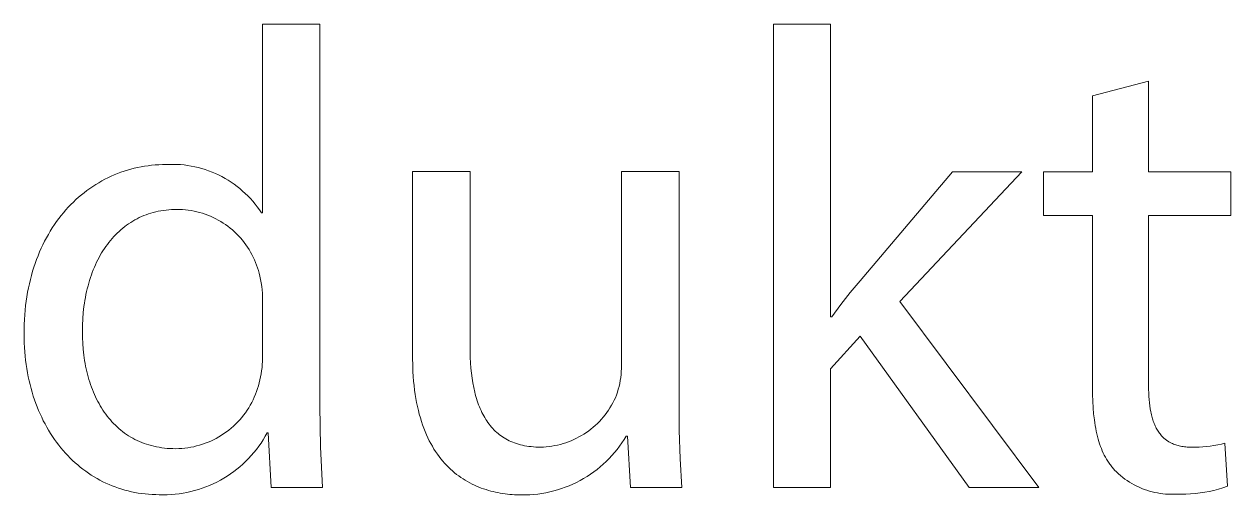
# Model space of a CAD drawing. Header units: millimetres. Extents: x 1422 to 6060, y -58 to 3182.
# Drawn here: x 4646.3 to 4732.1, y 19.3 to 52.7 of the extents above; entities that cross this region are included whole.
import ezdxf

# ---------------------------------------------------------------- set-up
doc = ezdxf.new("R2010")
doc.units = ezdxf.units.MM
doc.header["$MEASUREMENT"] = 0
doc.layers.add('Domyślny', color=7, linetype='Continuous', true_color=0x000000)

msp = doc.modelspace()

# ---------------------------------------------------------------- linework, layer by layer
at = {"layer": 'Domyślny', "color": 18, "lineweight": 15, "true_color": 0x000000}
for p, q in [((4663.266, 39.312), (4663.266, 52.731)), ((4663.266, 52.731), (4667.343, 52.731)), ((4667.343, 52.731), (4667.343, 25.583)), ((4699.593, 19.773), (4699.593, 52.744)), ((4699.593, 52.744), (4703.639, 52.744)), ((4703.639, 52.744), (4703.639, 31.927)), ((4722.261, 47.631), (4726.245, 48.696)), ((4726.245, 48.696), (4726.245, 42.241)), ((4722.261, 42.241), (4722.261, 47.631)), ((4652.72, 42.019), (4652.95, 42.113)), ((4652.95, 42.113), (4653.183, 42.2)), ((4653.183, 42.2), (4653.418, 42.281)), ((4653.418, 42.281), (4653.655, 42.356)), ((4653.655, 42.356), (4653.895, 42.425)), ((4653.895, 42.425), (4654.137, 42.487)), ((4654.137, 42.487), (4654.38, 42.543)), ((4654.38, 42.543), (4654.626, 42.592)), ((4654.626, 42.592), (4654.874, 42.635)), ((4654.874, 42.635), (4655.123, 42.672)), ((4655.123, 42.672), (4655.374, 42.702)), ((4655.374, 42.702), (4655.627, 42.725)), ((4655.627, 42.725), (4655.881, 42.742)), ((4655.881, 42.742), (4656.137, 42.752)), ((4656.137, 42.752), (4656.394, 42.755)), ((4656.394, 42.755), (4656.651, 42.767)), ((4656.651, 42.767), (4656.908, 42.769)), ((4656.908, 42.769), (4657.165, 42.763)), ((4657.165, 42.763), (4657.422, 42.748)), ((4657.422, 42.748), (4657.678, 42.724)), ((4657.678, 42.724), (4657.933, 42.692)), ((4657.933, 42.692), (4658.187, 42.65)), ((4658.187, 42.65), (4658.44, 42.6)), ((4658.44, 42.6), (4658.69, 42.542)), ((4658.69, 42.542), (4658.938, 42.474)), ((4658.938, 42.474), (4659.184, 42.399)), ((4659.184, 42.399), (4659.427, 42.315)), ((4659.427, 42.315), (4659.667, 42.222)), ((4659.667, 42.222), (4659.904, 42.122)), ((4659.904, 42.122), (4660.137, 42.013)), ((4673.922, 29.091), (4673.922, 42.249)), ((4673.922, 42.249), (4678.014, 42.249)), ((4678.014, 42.249), (4678.014, 29.802)), ((4688.778, 28.458), (4688.778, 42.249)), ((4688.778, 42.249), (4692.87, 42.249)), ((4692.87, 42.249), (4692.87, 25.895)), ((4705.739, 34.49), (4712.318, 42.243)), ((4717.244, 42.243), (4708.565, 33.008)), ((4712.318, 42.243), (4717.244, 42.243)), ((4718.771, 39.137), (4718.771, 42.241)), ((4718.771, 42.241), (4722.261, 42.241)), ((4726.245, 42.241), (4732.098, 42.241)), ((4732.098, 42.241), (4732.098, 39.137)), ((4650.979, 41.053), (4651.186, 41.195)), ((4651.186, 41.195), (4651.396, 41.331)), ((4651.396, 41.331), (4651.61, 41.46)), ((4651.61, 41.46), (4651.826, 41.584)), ((4651.826, 41.584), (4652.046, 41.702)), ((4652.046, 41.702), (4652.268, 41.814)), ((4652.268, 41.814), (4652.493, 41.92)), ((4652.493, 41.92), (4652.72, 42.019)), ((4660.137, 42.013), (4660.367, 41.897)), ((4660.367, 41.897), (4660.592, 41.772)), ((4660.592, 41.772), (4660.813, 41.641)), ((4660.813, 41.641), (4661.029, 41.501)), ((4661.029, 41.501), (4661.24, 41.354)), ((4661.24, 41.354), (4661.446, 41.2)), ((4661.446, 41.2), (4661.647, 41.04)), ((4649.994, 40.259), (4650.184, 40.429)), ((4650.184, 40.429), (4650.378, 40.594)), ((4650.378, 40.594), (4650.575, 40.753)), ((4650.575, 40.753), (4650.775, 40.906)), ((4650.775, 40.906), (4650.979, 41.053)), ((4661.647, 41.04), (4661.842, 40.872)), ((4661.842, 40.872), (4662.031, 40.698)), ((4662.031, 40.698), (4662.214, 40.517)), ((4662.214, 40.517), (4662.391, 40.33)), ((4662.391, 40.33), (4662.561, 40.137)), ((4649.103, 39.324), (4649.273, 39.522)), ((4649.273, 39.522), (4649.447, 39.714)), ((4649.447, 39.714), (4649.626, 39.901)), ((4649.626, 39.901), (4649.808, 40.083)), ((4649.808, 40.083), (4649.994, 40.259)), ((4656.21, 39.492), (4656.026, 39.463)), ((4656.396, 39.516), (4656.21, 39.492)), ((4656.585, 39.534), (4656.396, 39.516)), ((4656.776, 39.548), (4656.585, 39.534)), ((4656.97, 39.556), (4656.776, 39.548)), ((4657.166, 39.559), (4656.97, 39.556)), ((4657.371, 39.556), (4657.166, 39.559)), ((4657.575, 39.547), (4657.371, 39.556)), ((4657.78, 39.53), (4657.575, 39.547)), ((4657.983, 39.507), (4657.78, 39.53)), ((4658.185, 39.477), (4657.983, 39.507)), ((4658.387, 39.44), (4658.185, 39.477)), ((4662.561, 40.137), (4662.725, 39.939)), ((4662.725, 39.939), (4662.882, 39.735)), ((4662.882, 39.735), (4663.031, 39.526)), ((4663.031, 39.526), (4663.174, 39.312)), ((4648.463, 38.478), (4648.617, 38.698)), ((4648.617, 38.698), (4648.774, 38.912)), ((4648.774, 38.912), (4648.936, 39.121)), ((4648.936, 39.121), (4649.103, 39.324)), ((4653.885, 38.639), (4653.74, 38.544)), ((4654.033, 38.73), (4653.885, 38.639)), ((4654.184, 38.817), (4654.033, 38.73)), ((4654.338, 38.899), (4654.184, 38.817)), ((4654.495, 38.977), (4654.338, 38.899)), ((4654.654, 39.05), (4654.495, 38.977)), ((4654.816, 39.119), (4654.654, 39.05)), ((4654.981, 39.182), (4654.816, 39.119)), ((4655.148, 39.241), (4654.981, 39.182)), ((4655.319, 39.295), (4655.148, 39.241)), ((4655.492, 39.345), (4655.319, 39.295)), ((4655.667, 39.389), (4655.492, 39.345)), ((4655.845, 39.428), (4655.667, 39.389)), ((4656.026, 39.463), (4655.845, 39.428)), ((4658.587, 39.396), (4658.387, 39.44)), ((4658.785, 39.345), (4658.587, 39.396)), ((4658.981, 39.288), (4658.785, 39.345)), ((4659.176, 39.224), (4658.981, 39.288)), ((4659.368, 39.153), (4659.176, 39.224)), ((4659.558, 39.076), (4659.368, 39.153)), ((4659.744, 38.992), (4659.558, 39.076)), ((4659.928, 38.902), (4659.744, 38.992)), ((4660.109, 38.806), (4659.928, 38.902)), ((4660.286, 38.703), (4660.109, 38.806)), ((4660.46, 38.595), (4660.286, 38.703)), ((4663.174, 39.312), (4663.266, 39.312)), ((4722.261, 39.137), (4718.771, 39.137)), ((4722.261, 26.875), (4722.261, 39.137)), ((4732.098, 39.137), (4726.245, 39.137)), ((4726.245, 39.137), (4726.245, 27.014)), ((4647.896, 37.548), (4648.031, 37.788)), ((4648.031, 37.788), (4648.17, 38.023)), ((4648.17, 38.023), (4648.314, 38.253)), ((4648.314, 38.253), (4648.463, 38.478)), ((4652.805, 37.757), (4652.683, 37.628)), ((4652.93, 37.882), (4652.805, 37.757)), ((4653.057, 38.002), (4652.93, 37.882)), ((4653.188, 38.119), (4653.057, 38.002)), ((4653.322, 38.231), (4653.188, 38.119)), ((4653.458, 38.34), (4653.322, 38.231)), ((4653.598, 38.444), (4653.458, 38.34)), ((4653.74, 38.544), (4653.598, 38.444)), ((4660.63, 38.481), (4660.46, 38.595)), ((4660.796, 38.361), (4660.63, 38.481)), ((4660.958, 38.235), (4660.796, 38.361)), ((4661.115, 38.104), (4660.958, 38.235)), ((4661.268, 37.968), (4661.115, 38.104)), ((4661.416, 37.827), (4661.268, 37.968)), ((4661.559, 37.681), (4661.416, 37.827)), ((4647.521, 36.797), (4647.641, 37.052)), ((4647.641, 37.052), (4647.766, 37.303)), ((4647.766, 37.303), (4647.896, 37.548)), ((4652.12, 36.929), (4652.017, 36.778)), ((4652.226, 37.076), (4652.12, 36.929)), ((4652.336, 37.22), (4652.226, 37.076)), ((4652.449, 37.36), (4652.336, 37.22)), ((4652.564, 37.496), (4652.449, 37.36)), ((4652.683, 37.628), (4652.564, 37.496)), ((4661.697, 37.529), (4661.559, 37.681)), ((4661.83, 37.374), (4661.697, 37.529)), ((4661.957, 37.213), (4661.83, 37.374)), ((4662.079, 37.049), (4661.957, 37.213)), ((4662.195, 36.88), (4662.079, 37.049)), ((4647.192, 36.001), (4647.296, 36.271)), ((4647.296, 36.271), (4647.406, 36.536)), ((4647.406, 36.536), (4647.521, 36.797)), ((4651.634, 36.14), (4651.547, 35.972)), ((4651.725, 36.304), (4651.634, 36.14)), ((4651.819, 36.466), (4651.725, 36.304)), ((4651.916, 36.624), (4651.819, 36.466)), ((4652.017, 36.778), (4651.916, 36.624)), ((4662.306, 36.708), (4662.195, 36.88)), ((4662.41, 36.532), (4662.306, 36.708)), ((4662.509, 36.353), (4662.41, 36.532)), ((4662.601, 36.17), (4662.509, 36.353)), ((4662.687, 35.984), (4662.601, 36.17)), ((4646.911, 35.161), (4646.999, 35.446)), ((4646.999, 35.446), (4647.093, 35.726)), ((4647.093, 35.726), (4647.192, 36.001)), ((4651.229, 35.268), (4651.157, 35.084)), ((4651.303, 35.448), (4651.229, 35.268)), ((4651.381, 35.626), (4651.303, 35.448)), ((4651.462, 35.8), (4651.381, 35.626)), ((4651.547, 35.972), (4651.462, 35.8)), ((4662.766, 35.795), (4662.687, 35.984)), ((4662.84, 35.604), (4662.766, 35.795)), ((4662.906, 35.41), (4662.84, 35.604)), ((4662.966, 35.215), (4662.906, 35.41)), ((4663.019, 35.017), (4662.966, 35.215)), ((4646.681, 34.278), (4646.752, 34.577)), ((4646.752, 34.577), (4646.829, 34.871)), ((4646.829, 34.871), (4646.911, 35.161)), ((4650.905, 34.321), (4650.851, 34.123)), ((4650.963, 34.516), (4650.905, 34.321)), ((4651.025, 34.708), (4650.963, 34.516)), ((4651.089, 34.898), (4651.025, 34.708)), ((4651.157, 35.084), (4651.089, 34.898)), ((4663.065, 34.818), (4663.019, 35.017)), ((4663.119, 34.576), (4663.065, 34.818)), ((4663.165, 34.334), (4663.119, 34.576)), ((4663.202, 34.089), (4663.165, 34.334)), ((4705.045, 33.655), (4705.739, 34.49)), ((4646.504, 33.354), (4646.557, 33.667)), ((4646.557, 33.667), (4646.616, 33.975)), ((4646.616, 33.975), (4646.681, 34.278)), ((4650.707, 33.513), (4650.666, 33.305)), ((4650.752, 33.719), (4650.707, 33.513)), ((4650.799, 33.922), (4650.752, 33.719)), ((4650.851, 34.123), (4650.799, 33.922)), ((4663.231, 33.844), (4663.202, 34.089)), ((4663.251, 33.597), (4663.231, 33.844)), ((4663.263, 33.351), (4663.251, 33.597)), ((4704.376, 32.801), (4705.045, 33.655)), ((4646.383, 32.389), (4646.417, 32.715)), ((4646.417, 32.715), (4646.458, 33.037)), ((4646.458, 33.037), (4646.504, 33.354)), ((4650.564, 32.666), (4650.514, 32.228)), ((4650.595, 32.881), (4650.564, 32.666)), ((4650.629, 33.094), (4650.595, 32.881)), ((4650.666, 33.305), (4650.629, 33.094)), ((4663.266, 33.103), (4663.263, 33.351)), ((4663.266, 29.196), (4663.266, 33.103)), ((4703.731, 31.927), (4704.376, 32.801)), ((4708.565, 33.008), (4718.448, 19.773)), ((4646.334, 31.724), (4646.355, 32.059)), ((4646.355, 32.059), (4646.383, 32.389)), ((4650.478, 31.781), (4650.456, 31.327)), ((4650.514, 32.228), (4650.478, 31.781)), ((4703.639, 31.927), (4703.731, 31.927)), ((4646.31, 30.694), (4646.311, 31.042)), ((4646.311, 31.042), (4646.319, 31.385)), ((4646.319, 31.385), (4646.334, 31.724)), ((4650.456, 31.327), (4650.449, 30.864)), ((4646.313, 30.375), (4646.31, 30.694)), ((4646.322, 30.06), (4646.313, 30.375)), ((4646.337, 29.747), (4646.322, 30.06)), ((4650.449, 30.864), (4650.455, 30.441)), ((4650.455, 30.441), (4650.475, 30.023)), ((4705.739, 30.537), (4703.639, 28.22)), ((4713.491, 19.773), (4705.739, 30.537)), ((4646.358, 29.439), (4646.337, 29.747)), ((4646.385, 29.133), (4646.358, 29.439)), ((4650.475, 30.023), (4650.507, 29.61)), ((4650.507, 29.61), (4650.553, 29.203)), ((4650.553, 29.203), (4650.611, 28.803)), ((4663.265, 28.974), (4663.266, 29.196)), ((4678.014, 29.802), (4678.018, 29.406)), ((4678.018, 29.406), (4678.03, 29.019)), ((4646.418, 28.832), (4646.385, 29.133)), ((4646.456, 28.534), (4646.418, 28.832)), ((4646.5, 28.239), (4646.456, 28.534)), ((4650.611, 28.803), (4650.646, 28.606)), ((4650.646, 28.606), (4650.683, 28.41)), ((4650.683, 28.41), (4650.724, 28.217)), ((4663.221, 28.31), (4663.243, 28.531)), ((4663.243, 28.531), (4663.258, 28.752)), ((4663.258, 28.752), (4663.265, 28.974)), ((4673.934, 28.37), (4673.922, 29.091)), ((4673.949, 28.022), (4673.934, 28.37)), ((4678.03, 29.019), (4678.049, 28.641)), ((4678.049, 28.641), (4678.077, 28.271)), ((4688.774, 28.244), (4688.778, 28.458)), ((4646.55, 27.948), (4646.5, 28.239)), ((4646.605, 27.662), (4646.55, 27.948)), ((4646.666, 27.379), (4646.605, 27.662)), ((4650.724, 28.217), (4650.767, 28.025)), ((4650.767, 28.025), (4650.815, 27.836)), ((4650.815, 27.836), (4650.865, 27.648)), ((4650.865, 27.648), (4650.919, 27.463)), ((4650.919, 27.463), (4650.976, 27.28)), ((4663.065, 27.436), (4663.115, 27.652)), ((4663.115, 27.652), (4663.157, 27.87)), ((4663.157, 27.87), (4663.193, 28.09)), ((4663.193, 28.09), (4663.221, 28.31)), ((4673.97, 27.683), (4673.949, 28.022)), ((4673.997, 27.352), (4673.97, 27.683)), ((4678.077, 28.271), (4678.113, 27.91)), ((4678.113, 27.91), (4678.158, 27.559)), ((4678.158, 27.559), (4678.212, 27.218)), ((4688.689, 27.393), (4688.721, 27.605)), ((4688.721, 27.605), (4688.746, 27.817)), ((4688.746, 27.817), (4688.764, 28.031)), ((4688.764, 28.031), (4688.774, 28.244)), ((4703.639, 28.22), (4703.639, 19.773)), ((4646.732, 27.099), (4646.666, 27.379)), ((4646.803, 26.824), (4646.732, 27.099)), ((4646.88, 26.553), (4646.803, 26.824)), ((4650.976, 27.28), (4651.036, 27.1)), ((4651.036, 27.1), (4651.099, 26.922)), ((4651.099, 26.922), (4651.166, 26.746)), ((4651.166, 26.746), (4651.236, 26.573)), ((4662.758, 26.411), (4662.834, 26.612)), ((4662.834, 26.612), (4662.902, 26.815)), ((4662.902, 26.815), (4662.964, 27.02)), ((4662.964, 27.02), (4663.018, 27.227)), ((4663.018, 27.227), (4663.065, 27.436)), ((4674.029, 27.029), (4673.997, 27.352)), ((4674.067, 26.714), (4674.029, 27.029)), ((4674.111, 26.407), (4674.067, 26.714)), ((4678.212, 27.218), (4678.275, 26.886)), ((4678.275, 26.886), (4678.347, 26.565)), ((4688.49, 26.561), (4688.55, 26.767)), ((4688.55, 26.767), (4688.603, 26.974)), ((4688.603, 26.974), (4688.65, 27.183)), ((4688.65, 27.183), (4688.689, 27.393)), ((4722.266, 26.388), (4722.261, 26.875)), ((4726.245, 27.014), (4726.248, 26.757)), ((4726.248, 26.757), (4726.255, 26.507)), ((4646.962, 26.286), (4646.88, 26.553)), ((4647.048, 26.023), (4646.962, 26.286)), ((4647.14, 25.764), (4647.048, 26.023)), ((4647.237, 25.509), (4647.14, 25.764)), ((4651.236, 26.573), (4651.309, 26.403)), ((4651.309, 26.403), (4651.385, 26.235)), ((4651.385, 26.235), (4651.465, 26.07)), ((4651.465, 26.07), (4651.548, 25.908)), ((4651.548, 25.908), (4651.634, 25.749)), ((4651.634, 25.749), (4651.723, 25.593)), ((4662.387, 25.64), (4662.49, 25.828)), ((4662.49, 25.828), (4662.586, 26.019)), ((4662.586, 26.019), (4662.675, 26.214)), ((4662.675, 26.214), (4662.758, 26.411)), ((4674.159, 26.109), (4674.111, 26.407)), ((4674.213, 25.818), (4674.159, 26.109)), ((4674.272, 25.534), (4674.213, 25.818)), ((4678.347, 26.565), (4678.386, 26.409)), ((4678.386, 26.409), (4678.428, 26.255)), ((4678.428, 26.255), (4678.472, 26.104)), ((4678.472, 26.104), (4678.519, 25.955)), ((4678.519, 25.955), (4678.568, 25.809)), ((4678.568, 25.809), (4678.62, 25.666)), ((4688.065, 25.625), (4688.164, 25.803)), ((4688.164, 25.803), (4688.256, 25.985)), ((4688.256, 25.985), (4688.343, 26.17)), ((4688.343, 26.17), (4688.423, 26.358)), ((4688.423, 26.358), (4688.49, 26.561)), ((4692.87, 25.895), (4692.88, 23.855)), ((4722.281, 25.915), (4722.266, 26.388)), ((4722.307, 25.458), (4722.281, 25.915)), ((4726.255, 26.507), (4726.267, 26.264)), ((4726.267, 26.264), (4726.284, 26.028)), ((4726.284, 26.028), (4726.306, 25.8)), ((4726.306, 25.8), (4726.333, 25.579)), ((4647.339, 25.259), (4647.237, 25.509)), ((4647.446, 25.012), (4647.339, 25.259)), ((4647.557, 24.771), (4647.446, 25.012)), ((4651.723, 25.593), (4651.815, 25.44)), ((4651.815, 25.44), (4651.911, 25.29)), ((4651.911, 25.29), (4652.01, 25.143)), ((4652.01, 25.143), (4652.113, 25)), ((4652.113, 25), (4652.218, 24.86)), ((4661.778, 24.76), (4661.912, 24.927)), ((4661.912, 24.927), (4662.04, 25.099)), ((4662.04, 25.099), (4662.162, 25.275)), ((4662.162, 25.275), (4662.277, 25.456)), ((4662.277, 25.456), (4662.387, 25.64)), ((4667.343, 25.583), (4667.382, 22.678)), ((4674.336, 25.259), (4674.272, 25.534)), ((4674.404, 24.991), (4674.336, 25.259)), ((4674.478, 24.731), (4674.404, 24.991)), ((4678.62, 25.666), (4678.674, 25.526)), ((4678.674, 25.526), (4678.731, 25.389)), ((4678.731, 25.389), (4678.79, 25.255)), ((4678.79, 25.255), (4678.852, 25.124)), ((4678.852, 25.124), (4678.917, 24.995)), ((4678.917, 24.995), (4678.984, 24.87)), ((4687.482, 24.788), (4687.61, 24.947)), ((4687.61, 24.947), (4687.732, 25.111)), ((4687.732, 25.111), (4687.849, 25.278)), ((4687.849, 25.278), (4687.96, 25.449)), ((4687.96, 25.449), (4688.065, 25.625)), ((4722.344, 25.016), (4722.307, 25.458)), ((4722.393, 24.59), (4722.344, 25.016)), ((4726.333, 25.579), (4726.366, 25.365)), ((4726.366, 25.365), (4726.404, 25.159)), ((4726.404, 25.159), (4726.425, 25.058)), ((4726.425, 25.058), (4726.448, 24.96)), ((4726.448, 24.96), (4726.472, 24.864)), ((4647.674, 24.533), (4647.557, 24.771)), ((4647.794, 24.3), (4647.674, 24.533)), ((4647.92, 24.072), (4647.794, 24.3)), ((4648.05, 23.848), (4647.92, 24.072)), ((4652.218, 24.86), (4652.327, 24.723)), ((4652.327, 24.723), (4652.439, 24.589)), ((4652.439, 24.589), (4652.554, 24.46)), ((4652.554, 24.46), (4652.672, 24.333)), ((4652.672, 24.333), (4652.794, 24.211)), ((4652.794, 24.211), (4652.919, 24.092)), ((4652.919, 24.092), (4653.047, 23.977)), ((4661.026, 23.999), (4661.186, 24.141)), ((4661.186, 24.141), (4661.342, 24.288)), ((4661.342, 24.288), (4661.493, 24.44)), ((4661.493, 24.44), (4661.638, 24.598)), ((4661.638, 24.598), (4661.778, 24.76)), ((4674.555, 24.477), (4674.478, 24.731)), ((4674.638, 24.232), (4674.555, 24.477)), ((4674.725, 23.993), (4674.638, 24.232)), ((4678.984, 24.87), (4679.054, 24.748)), ((4679.054, 24.748), (4679.126, 24.628)), ((4679.126, 24.628), (4679.201, 24.512)), ((4679.201, 24.512), (4679.279, 24.399)), ((4679.279, 24.399), (4679.36, 24.29)), ((4679.36, 24.29), (4679.443, 24.183)), ((4679.443, 24.183), (4679.53, 24.08)), ((4679.53, 24.08), (4679.619, 23.98)), ((4686.606, 23.934), (4686.764, 24.064)), ((4686.764, 24.064), (4686.917, 24.198)), ((4686.917, 24.198), (4687.066, 24.339)), ((4687.066, 24.339), (4687.21, 24.484)), ((4687.21, 24.484), (4687.348, 24.633)), ((4687.348, 24.633), (4687.482, 24.788)), ((4722.422, 24.383), (4722.393, 24.59)), ((4722.454, 24.181), (4722.422, 24.383)), ((4722.489, 23.982), (4722.454, 24.181)), ((4726.472, 24.864), (4726.497, 24.769)), ((4726.497, 24.769), (4726.524, 24.676)), ((4726.524, 24.676), (4726.553, 24.586)), ((4726.553, 24.586), (4726.583, 24.497)), ((4726.583, 24.497), (4726.614, 24.41)), ((4726.614, 24.41), (4726.647, 24.325)), ((4726.647, 24.325), (4726.682, 24.242)), ((4726.682, 24.242), (4726.718, 24.161)), ((4726.718, 24.161), (4726.756, 24.082)), ((4726.756, 24.082), (4726.795, 24.005)), ((4648.184, 23.629), (4648.05, 23.848)), ((4648.323, 23.415), (4648.184, 23.629)), ((4648.466, 23.205), (4648.323, 23.415)), ((4648.613, 23), (4648.466, 23.205)), ((4653.047, 23.977), (4653.178, 23.866)), ((4653.178, 23.866), (4653.313, 23.759)), ((4653.313, 23.759), (4653.451, 23.656)), ((4653.451, 23.656), (4653.592, 23.557)), ((4653.592, 23.557), (4653.736, 23.462)), ((4653.736, 23.462), (4653.884, 23.371)), ((4653.884, 23.371), (4654.034, 23.285)), ((4654.034, 23.285), (4654.188, 23.203)), ((4654.188, 23.203), (4654.345, 23.125)), ((4659.582, 23.086), (4659.776, 23.178)), ((4659.776, 23.178), (4659.966, 23.276)), ((4659.966, 23.276), (4660.153, 23.381)), ((4660.153, 23.381), (4660.336, 23.492)), ((4660.336, 23.492), (4660.515, 23.61)), ((4660.515, 23.61), (4660.69, 23.734)), ((4660.69, 23.734), (4660.86, 23.864)), ((4660.86, 23.864), (4661.026, 23.999)), ((4663.307, 23.179), (4663.153, 22.942)), ((4663.453, 23.421), (4663.307, 23.179)), ((4663.591, 23.668), (4663.453, 23.421)), ((4663.668, 23.668), (4663.591, 23.668)), ((4663.868, 19.776), (4663.668, 23.668)), ((4674.816, 23.762), (4674.725, 23.993)), ((4674.911, 23.537), (4674.816, 23.762)), ((4675.011, 23.32), (4674.911, 23.537)), ((4675.114, 23.109), (4675.011, 23.32)), ((4679.619, 23.98), (4679.711, 23.883)), ((4679.711, 23.883), (4679.806, 23.79)), ((4679.806, 23.79), (4679.904, 23.7)), ((4679.904, 23.7), (4680.004, 23.614)), ((4680.004, 23.614), (4680.108, 23.531)), ((4680.108, 23.531), (4680.215, 23.452)), ((4680.215, 23.452), (4680.325, 23.376)), ((4680.325, 23.376), (4680.437, 23.303)), ((4680.437, 23.303), (4680.553, 23.235)), ((4680.553, 23.235), (4680.672, 23.17)), ((4680.672, 23.17), (4680.794, 23.108)), ((4685.203, 23.108), (4685.39, 23.189)), ((4685.39, 23.189), (4685.575, 23.278)), ((4685.575, 23.278), (4685.756, 23.372)), ((4685.756, 23.372), (4685.933, 23.473)), ((4685.933, 23.473), (4686.107, 23.579)), ((4686.107, 23.579), (4686.278, 23.692)), ((4686.278, 23.692), (4686.444, 23.81)), ((4686.444, 23.81), (4686.606, 23.934)), ((4688.967, 23.193), (4688.808, 22.952)), ((4689.118, 23.439), (4688.967, 23.193)), ((4689.21, 23.439), (4689.118, 23.439)), ((4689.426, 19.779), (4689.21, 23.439)), ((4692.88, 23.855), (4692.942, 21.816)), ((4722.528, 23.787), (4722.489, 23.982)), ((4722.569, 23.597), (4722.528, 23.787)), ((4722.614, 23.41), (4722.569, 23.597)), ((4722.663, 23.228), (4722.614, 23.41)), ((4722.715, 23.05), (4722.663, 23.228)), ((4726.795, 24.005), (4726.836, 23.931)), ((4726.836, 23.931), (4726.879, 23.858)), ((4726.879, 23.858), (4726.923, 23.787)), ((4726.923, 23.787), (4726.969, 23.718)), ((4726.969, 23.718), (4727.017, 23.651)), ((4727.017, 23.651), (4727.066, 23.586)), ((4727.066, 23.586), (4727.117, 23.524)), ((4727.117, 23.524), (4727.169, 23.463)), ((4727.169, 23.463), (4727.224, 23.405)), ((4727.224, 23.405), (4727.28, 23.348)), ((4727.28, 23.348), (4727.338, 23.294)), ((4727.338, 23.294), (4727.368, 23.267)), ((4727.368, 23.267), (4727.398, 23.242)), ((4727.398, 23.242), (4727.428, 23.216)), ((4727.428, 23.216), (4727.459, 23.192)), ((4727.459, 23.192), (4727.491, 23.167)), ((4727.491, 23.167), (4727.523, 23.144)), ((4648.765, 22.8), (4648.613, 23)), ((4648.92, 22.605), (4648.765, 22.8)), ((4649.08, 22.415), (4648.92, 22.605)), ((4649.244, 22.23), (4649.08, 22.415)), ((4654.345, 23.125), (4654.506, 23.052)), ((4654.506, 23.052), (4654.669, 22.983)), ((4654.669, 22.983), (4654.836, 22.92)), ((4654.836, 22.92), (4655.006, 22.86)), ((4655.006, 22.86), (4655.179, 22.806)), ((4655.179, 22.806), (4655.356, 22.757)), ((4655.356, 22.757), (4655.536, 22.712)), ((4655.536, 22.712), (4655.719, 22.672)), ((4655.719, 22.672), (4655.905, 22.638)), ((4655.905, 22.638), (4656.094, 22.608)), ((4656.094, 22.608), (4656.287, 22.584)), ((4656.287, 22.584), (4656.482, 22.565)), ((4656.482, 22.565), (4656.681, 22.552)), ((4656.681, 22.552), (4656.884, 22.543)), ((4656.884, 22.543), (4657.089, 22.541)), ((4657.089, 22.541), (4657.303, 22.546)), ((4657.303, 22.546), (4657.517, 22.558)), ((4657.517, 22.558), (4657.73, 22.578)), ((4657.73, 22.578), (4657.943, 22.605)), ((4657.943, 22.605), (4658.154, 22.64)), ((4658.154, 22.64), (4658.364, 22.682)), ((4658.364, 22.682), (4658.573, 22.732)), ((4658.573, 22.732), (4658.779, 22.788)), ((4658.779, 22.788), (4658.984, 22.852)), ((4658.984, 22.852), (4659.186, 22.923)), ((4659.186, 22.923), (4659.385, 23.001)), ((4659.385, 23.001), (4659.582, 23.086)), ((4662.822, 22.484), (4662.645, 22.264)), ((4662.991, 22.71), (4662.822, 22.484)), ((4663.153, 22.942), (4662.991, 22.71)), ((4667.382, 22.678), (4667.513, 19.776)), ((4675.221, 22.906), (4675.114, 23.109)), ((4675.332, 22.708), (4675.221, 22.906)), ((4675.446, 22.518), (4675.332, 22.708)), ((4675.564, 22.334), (4675.446, 22.518)), ((4675.685, 22.156), (4675.564, 22.334)), ((4680.794, 23.108), (4680.92, 23.05)), ((4680.92, 23.05), (4681.048, 22.996)), ((4681.048, 22.996), (4681.18, 22.946)), ((4681.18, 22.946), (4681.314, 22.9)), ((4681.314, 22.9), (4681.453, 22.857)), ((4681.453, 22.857), (4681.594, 22.819)), ((4681.594, 22.819), (4681.739, 22.784)), ((4681.739, 22.784), (4681.887, 22.753)), ((4681.887, 22.753), (4682.038, 22.727)), ((4682.038, 22.727), (4682.193, 22.704)), ((4682.193, 22.704), (4682.351, 22.685)), ((4682.351, 22.685), (4682.512, 22.671)), ((4682.512, 22.671), (4682.677, 22.66)), ((4682.677, 22.66), (4682.846, 22.654)), ((4682.846, 22.654), (4683.018, 22.652)), ((4683.018, 22.652), (4683.222, 22.659)), ((4683.222, 22.659), (4683.425, 22.673)), ((4683.425, 22.673), (4683.629, 22.693)), ((4683.629, 22.693), (4683.831, 22.721)), ((4683.831, 22.721), (4684.032, 22.756)), ((4684.032, 22.756), (4684.232, 22.798)), ((4684.232, 22.798), (4684.43, 22.846)), ((4684.43, 22.846), (4684.627, 22.902)), ((4684.627, 22.902), (4684.821, 22.964)), ((4684.821, 22.964), (4685.013, 23.032)), ((4685.013, 23.032), (4685.203, 23.108)), ((4688.466, 22.488), (4688.283, 22.264)), ((4688.641, 22.717), (4688.466, 22.488)), ((4688.808, 22.952), (4688.641, 22.717)), ((4722.77, 22.877), (4722.715, 23.05)), ((4722.829, 22.707), (4722.77, 22.877)), ((4722.892, 22.542), (4722.829, 22.707)), ((4722.958, 22.382), (4722.892, 22.542)), ((4723.028, 22.226), (4722.958, 22.382)), ((4727.523, 23.144), (4727.555, 23.12)), ((4727.555, 23.12), (4727.588, 23.098)), ((4727.588, 23.098), (4727.621, 23.076)), ((4727.621, 23.076), (4727.655, 23.054)), ((4727.655, 23.054), (4727.689, 23.033)), ((4727.689, 23.033), (4727.724, 23.013)), ((4727.724, 23.013), (4727.795, 22.973)), ((4727.795, 22.973), (4727.868, 22.936)), ((4727.868, 22.936), (4727.942, 22.901)), ((4727.942, 22.901), (4728.019, 22.868)), ((4728.019, 22.868), (4728.098, 22.838)), ((4728.098, 22.838), (4728.178, 22.809)), ((4728.178, 22.809), (4728.261, 22.783)), ((4728.261, 22.783), (4728.345, 22.759)), ((4728.345, 22.759), (4728.431, 22.737)), ((4728.431, 22.737), (4728.52, 22.718)), ((4728.52, 22.718), (4728.611, 22.701)), ((4728.611, 22.701), (4728.703, 22.686)), ((4728.703, 22.686), (4728.798, 22.673)), ((4728.798, 22.673), (4728.895, 22.663)), ((4728.895, 22.663), (4728.994, 22.654)), ((4728.994, 22.654), (4729.095, 22.649)), ((4729.095, 22.649), (4729.198, 22.645)), ((4729.198, 22.645), (4729.303, 22.644)), ((4729.303, 22.644), (4729.57, 22.643)), ((4729.57, 22.643), (4729.837, 22.65)), ((4729.837, 22.65), (4730.104, 22.666)), ((4730.104, 22.666), (4730.37, 22.691)), ((4730.37, 22.691), (4730.635, 22.723)), ((4730.635, 22.723), (4730.899, 22.764)), ((4730.899, 22.764), (4731.162, 22.814)), ((4731.162, 22.814), (4731.423, 22.872)), ((4731.423, 22.872), (4731.681, 22.937)), ((4731.681, 22.937), (4731.851, 19.864)), ((4649.411, 22.05), (4649.244, 22.23)), ((4649.582, 21.875), (4649.411, 22.05)), ((4649.757, 21.705), (4649.582, 21.875)), ((4649.936, 21.54), (4649.757, 21.705)), ((4650.119, 21.381), (4649.936, 21.54)), ((4661.865, 21.447), (4661.653, 21.26)), ((4662.07, 21.641), (4661.865, 21.447)), ((4662.269, 21.842), (4662.07, 21.641)), ((4662.46, 22.05), (4662.269, 21.842)), ((4662.645, 22.264), (4662.46, 22.05)), ((4675.81, 21.985), (4675.685, 22.156)), ((4675.938, 21.82), (4675.81, 21.985)), ((4676.068, 21.661), (4675.938, 21.82)), ((4676.202, 21.508), (4676.068, 21.661)), ((4676.338, 21.361), (4676.202, 21.508)), ((4687.691, 21.633), (4687.48, 21.436)), ((4687.896, 21.836), (4687.691, 21.633)), ((4688.093, 22.047), (4687.896, 21.836)), ((4688.283, 22.264), (4688.093, 22.047)), ((4692.942, 21.816), (4693.056, 19.779)), ((4723.102, 22.074), (4723.028, 22.226)), ((4723.179, 21.926), (4723.102, 22.074)), ((4723.261, 21.784), (4723.179, 21.926)), ((4723.303, 21.714), (4723.261, 21.784)), ((4723.347, 21.645), (4723.303, 21.714)), ((4723.391, 21.578), (4723.347, 21.645)), ((4723.436, 21.511), (4723.391, 21.578)), ((4723.483, 21.446), (4723.436, 21.511)), ((4650.305, 21.227), (4650.119, 21.381)), ((4650.494, 21.079), (4650.305, 21.227)), ((4650.687, 20.935), (4650.494, 21.079)), ((4650.883, 20.798), (4650.687, 20.935)), ((4651.083, 20.666), (4650.883, 20.798)), ((4651.286, 20.539), (4651.083, 20.666)), ((4660.982, 20.743), (4660.747, 20.586)), ((4661.211, 20.908), (4660.982, 20.743)), ((4661.435, 21.08), (4661.211, 20.908)), ((4661.653, 21.26), (4661.435, 21.08)), ((4676.478, 21.219), (4676.338, 21.361)), ((4676.619, 21.084), (4676.478, 21.219)), ((4676.763, 20.954), (4676.619, 21.084)), ((4676.91, 20.83), (4676.763, 20.954)), ((4677.059, 20.712), (4676.91, 20.83)), ((4677.21, 20.598), (4677.059, 20.712)), ((4677.363, 20.49), (4677.21, 20.598)), ((4686.573, 20.724), (4686.331, 20.566)), ((4686.808, 20.891), (4686.573, 20.724)), ((4687.038, 21.065), (4686.808, 20.891)), ((4687.263, 21.247), (4687.038, 21.065)), ((4687.48, 21.436), (4687.263, 21.247)), ((4723.53, 21.382), (4723.483, 21.446)), ((4723.578, 21.319), (4723.53, 21.382)), ((4723.628, 21.258), (4723.578, 21.319)), ((4723.678, 21.197), (4723.628, 21.258)), ((4723.73, 21.138), (4723.678, 21.197)), ((4723.783, 21.08), (4723.73, 21.138)), ((4723.836, 21.022), (4723.783, 21.08)), ((4723.974, 20.884), (4723.836, 21.022)), ((4724.116, 20.751), (4723.974, 20.884)), ((4724.263, 20.623), (4724.116, 20.751)), ((4724.414, 20.5), (4724.263, 20.623)), ((4651.492, 20.418), (4651.286, 20.539)), ((4651.701, 20.303), (4651.492, 20.418)), ((4651.913, 20.194), (4651.701, 20.303)), ((4652.128, 20.09), (4651.913, 20.194)), ((4652.346, 19.992), (4652.128, 20.09)), ((4652.566, 19.901), (4652.346, 19.992)), ((4652.79, 19.815), (4652.566, 19.901)), ((4653.016, 19.735), (4652.79, 19.815)), ((4653.245, 19.661), (4653.016, 19.735)), ((4659.237, 19.82), (4658.972, 19.723)), ((4659.499, 19.926), (4659.237, 19.82)), ((4659.757, 20.041), (4659.499, 19.926)), ((4660.011, 20.165), (4659.757, 20.041)), ((4660.261, 20.297), (4660.011, 20.165)), ((4660.506, 20.437), (4660.261, 20.297)), ((4660.747, 20.586), (4660.506, 20.437)), ((4667.513, 19.776), (4663.868, 19.776)), ((4677.517, 20.388), (4677.363, 20.49)), ((4677.674, 20.29), (4677.517, 20.388)), ((4677.832, 20.198), (4677.674, 20.29)), ((4677.992, 20.11), (4677.832, 20.198)), ((4678.153, 20.027), (4677.992, 20.11)), ((4678.316, 19.949), (4678.153, 20.027)), ((4678.48, 19.876), (4678.316, 19.949)), ((4678.645, 19.808), (4678.48, 19.876)), ((4678.811, 19.743), (4678.645, 19.808)), ((4678.977, 19.684), (4678.811, 19.743)), ((4684.783, 19.797), (4684.511, 19.7)), ((4685.052, 19.903), (4684.783, 19.797)), ((4685.316, 20.018), (4685.052, 19.903)), ((4685.577, 20.142), (4685.316, 20.018)), ((4685.833, 20.275), (4685.577, 20.142)), ((4686.085, 20.416), (4685.833, 20.275)), ((4686.331, 20.566), (4686.085, 20.416)), ((4693.056, 19.779), (4689.426, 19.779)), ((4703.639, 19.773), (4699.593, 19.773)), ((4718.448, 19.773), (4713.491, 19.773)), ((4724.57, 20.382), (4724.414, 20.5)), ((4724.729, 20.27), (4724.57, 20.382)), ((4724.892, 20.163), (4724.729, 20.27)), ((4725.059, 20.062), (4724.892, 20.163)), ((4725.229, 19.967), (4725.059, 20.062)), ((4725.402, 19.878), (4725.229, 19.967)), ((4725.579, 19.794), (4725.402, 19.878)), ((4725.758, 19.717), (4725.579, 19.794)), ((4731.534, 19.757), (4731.214, 19.661)), ((4731.851, 19.864), (4731.534, 19.757)), ((4653.476, 19.594), (4653.245, 19.661)), ((4653.71, 19.532), (4653.476, 19.594)), ((4653.946, 19.477), (4653.71, 19.532)), ((4654.185, 19.428), (4653.946, 19.477)), ((4654.426, 19.386), (4654.185, 19.428)), ((4654.669, 19.349), (4654.426, 19.386)), ((4654.914, 19.32), (4654.669, 19.349)), ((4655.162, 19.297), (4654.914, 19.32)), ((4655.411, 19.28), (4655.162, 19.297)), ((4655.662, 19.27), (4655.411, 19.28)), ((4655.915, 19.267), (4655.662, 19.27)), ((4656.198, 19.261), (4655.915, 19.267)), ((4656.48, 19.264), (4656.198, 19.261)), ((4656.763, 19.277), (4656.48, 19.264)), ((4657.044, 19.3), (4656.763, 19.277)), ((4657.325, 19.332), (4657.044, 19.3)), ((4657.605, 19.374), (4657.325, 19.332)), ((4657.882, 19.425), (4657.605, 19.374)), ((4658.158, 19.486), (4657.882, 19.425)), ((4658.432, 19.555), (4658.158, 19.486)), ((4658.704, 19.634), (4658.432, 19.555)), ((4658.972, 19.723), (4658.704, 19.634)), ((4679.145, 19.628), (4678.977, 19.684)), ((4679.313, 19.577), (4679.145, 19.628)), ((4679.482, 19.53), (4679.313, 19.577)), ((4679.651, 19.487), (4679.482, 19.53)), ((4679.821, 19.448), (4679.651, 19.487)), ((4679.991, 19.413), (4679.821, 19.448)), ((4680.16, 19.382), (4679.991, 19.413)), ((4680.33, 19.354), (4680.16, 19.382)), ((4680.5, 19.33), (4680.33, 19.354)), ((4680.669, 19.309), (4680.5, 19.33)), ((4680.838, 19.292), (4680.669, 19.309)), ((4681.007, 19.278), (4680.838, 19.292)), ((4681.175, 19.268), (4681.007, 19.278)), ((4681.342, 19.26), (4681.175, 19.268)), ((4681.509, 19.256), (4681.342, 19.26)), ((4681.674, 19.254), (4681.509, 19.256)), ((4681.963, 19.255), (4681.674, 19.254)), ((4682.251, 19.266), (4681.963, 19.255)), ((4682.539, 19.286), (4682.251, 19.266)), ((4682.826, 19.316), (4682.539, 19.286)), ((4683.112, 19.356), (4682.826, 19.316)), ((4683.396, 19.406), (4683.112, 19.356)), ((4683.678, 19.465), (4683.396, 19.406)), ((4683.959, 19.534), (4683.678, 19.465)), ((4684.237, 19.612), (4683.959, 19.534)), ((4684.511, 19.7), (4684.237, 19.612)), ((4725.94, 19.647), (4725.758, 19.717)), ((4726.124, 19.582), (4725.94, 19.647)), ((4726.31, 19.524), (4726.124, 19.582)), ((4726.498, 19.473), (4726.31, 19.524)), ((4726.687, 19.428), (4726.498, 19.473)), ((4726.879, 19.389), (4726.687, 19.428)), ((4727.071, 19.358), (4726.879, 19.389)), ((4727.264, 19.333), (4727.071, 19.358)), ((4727.458, 19.314), (4727.264, 19.333)), ((4727.653, 19.303), (4727.458, 19.314)), ((4727.848, 19.298), (4727.653, 19.303)), ((4728.043, 19.3), (4727.848, 19.298)), ((4728.238, 19.308), (4728.043, 19.3)), ((4728.572, 19.301), (4728.238, 19.308)), ((4728.906, 19.306), (4728.572, 19.301)), ((4729.24, 19.322), (4728.906, 19.306)), ((4729.573, 19.35), (4729.24, 19.322)), ((4729.906, 19.39), (4729.573, 19.35)), ((4730.236, 19.44), (4729.906, 19.39)), ((4730.565, 19.503), (4730.236, 19.44)), ((4730.891, 19.576), (4730.565, 19.503)), ((4731.214, 19.661), (4730.891, 19.576))]:
    msp.add_line(p, q, dxfattribs=at)

doc.saveas('drawing.dxf')
